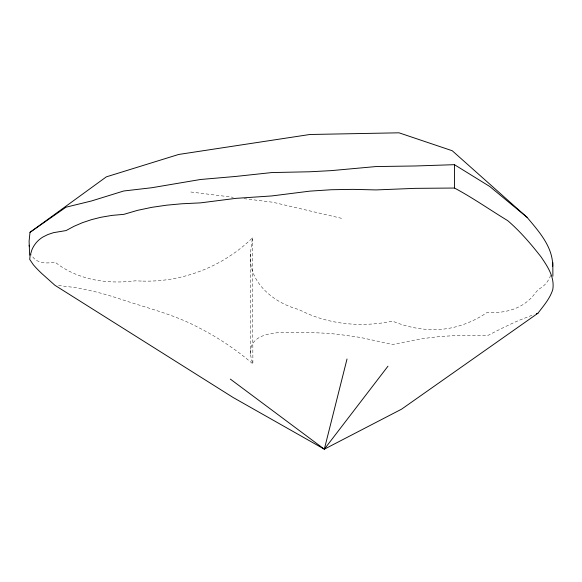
<?xml version="1.0" encoding="UTF-8"?>
<svg xmlns="http://www.w3.org/2000/svg" width="582" height="582" viewBox="0 0 582 582"><rect width="100%" height="100%" fill="white"/><g stroke="black" fill="none" stroke-linecap="round" stroke-linejoin="round"><path stroke-width="0.44" stroke-dasharray="2.91 2.18" d="M58.52 285.515L77.006 287.77L94.939 291.662A149.669 41.031 24.9 0 1 124.715 300.523C149.407 308.598 174.862 314.942 197.96 327.266C217.668 337.204 236.125 349.564 252.886 363.925C239.398 327.099 286.839 332.351 308.402 332.715A149.669 53.631 15.5 0 1 338.782 334.395L360.462 337.451L392.603 344.508L418.247 339.408A99.682 28.889 -9.9 0 1 442.466 336.345L462.428 335.225L487.185 335.821L496.14 331.223A111.329 10.229 -30.5 0 1 518.824 320.449L533.985 314.513M250.726 353.929L250.333 253.905L252.45 237.885C223.168 266.541 182.341 282.532 141.368 281.055M550.623 275.301C549.044 280.16 545.72 284.307 541.747 287.457C536.226 289.872 534.072 295.954 529.475 299.57C518.213 310.155 502.135 313.48 487.105 312.454C478.273 318.521 468.495 323.192 458.201 326.16C436.558 332.54 413.155 329.681 392.523 321.14C374.852 324.88 356.54 325.411 338.695 322.632A147.188 122.176 -27.8 0 1 299.032 309.58C273.773 303.004 248.165 282.416 250.333 253.905M141.353 281.055L135.075 280.844A147.188 109.525 -38.7 0 1 94.946 279.906C80.469 277.054 66.399 271.328 54.89 261.965C46.684 263.952 35.509 263.515 31.472 254.683M190.881 192.009L233.193 197.298M243.996 198.644L272.805 202.245L343.264 218.723M252.45 237.885L252.886 363.925"/><path stroke-width="0.87" d="M552.704 266.178C552.864 246.783 538.787 231.33 527.045 217.304L452.243 150.745L399.012 132.812L309.886 134.493L178.674 154.456L106.331 176.855L30.002 232.334L29.1 241.174L29.646 255.142M230.348 379.108L324.334 449.188L401.645 409.131L537.906 313.269C543.523 305.863 549.975 298.573 552.784 289.545C554.792 277.163 547.662 266.651 541.122 256.982C530.988 244.04 520.206 231.367 507.708 220.643C489.942 209.847 472.89 197.873 454.513 188.044L415.286 188.35L376.074 189.921L353.012 189.361L331.347 189.732L309.922 191.129L271.852 195.93L235.805 198.367L200.499 202.871L181.759 203.78L166.612 205.184L151.909 207.316L137.643 210.32L123.813 214.358L112.115 215.376L100.926 217.268L91.541 219.632L82.549 222.644L74.03 226.296L66.079 230.567L53.479 232.669L47.884 234.539L42.915 237.027A111.329 54.148 39.7 0 0 31.894 249.853L30.082 255.702L29.704 259.383L33.239 264.621A99.682 10.942 35 0 0 41.628 273.394L54.977 285.333L233.127 397.491L324.334 449.188L347.018 359.014M324.334 449.188L387.976 366.194M30.002 232.334L65.999 207.199L91.476 200.972L123.733 190.991L151.837 187.724L200.412 179.503L235.725 176.441L271.772 172.563L309.857 171.77L331.296 170.621L375.994 166.554L415.206 165.979L454.433 164.677L489.775 186.502L527.045 217.304M536.335 313.763L537.906 313.269M29.187 245.197L29.369 246.688M552.827 262.358L552.878 276.188M454.433 164.677L454.513 188.044"/></g></svg>
